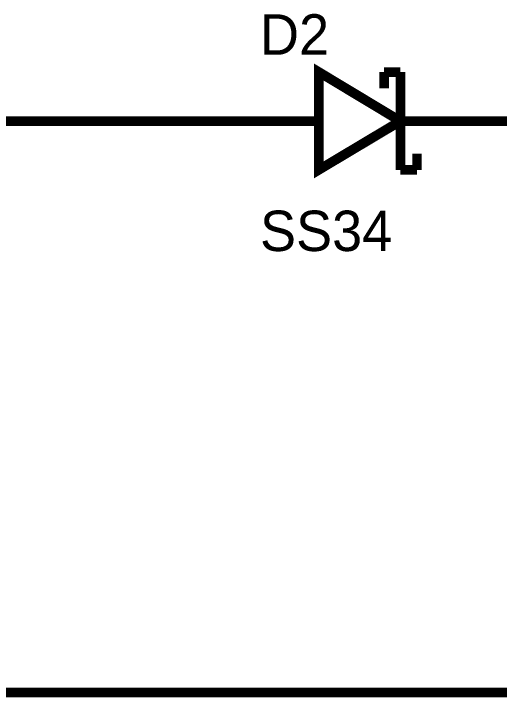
# Model space of a CAD drawing. Header units: inches. Extents: x 0 to 22.3, y 0 to 15.7.
# Drawn here: x 11.686 to 12.281, y 13.294 to 14.131 of the extents above; entities that cross this region are included whole.
import ezdxf

# ---------------------------------------------------------------- set-up
doc = ezdxf.new("R2010")
doc.units = ezdxf.units.IN
doc.header["$MEASUREMENT"] = 0
doc.layers.add('Sheet', color=255, linetype='Continuous')

msp = doc.modelspace()

# ---------------------------------------------------------------- linework, layer by layer
at = {"layer": 'Sheet'}
for points in [[(12.06016, 14.05928, 0.0118, 0.0118, 0), (12.06016, 13.9395, 0.0118, 0.0118, 0), (12.16006, 13.99917, 0.0118, 0.0118, 0), (12.06016, 14.05928, 0.0118, 0.0118, 0), (12.06016, 14.05928, 0.0118, 0.0118, 0)], [(12.06016, 14.05928, 0.0039, 0.0039, 0), (12.06016, 13.9395, 0.0039, 0.0039, 0), (12.16006, 13.99917, 0.0039, 0.0039, 0), (12.06016, 14.05928, 0.0039, 0.0039, 0), (12.06016, 14.05928, 0.0039, 0.0039, 0)]]:
    msp.add_lwpolyline(points, format="xyseb", close=True, dxfattribs=at)
for points in [[(12.16006, 14.05928, 0.0118, 0.0118, 0), (12.14017, 14.05928, 0.0118, 0.0118, 0)], [(12.14017, 14.05928, 0.0118, 0.0118, 0), (12.14017, 14.03939, 0.0118, 0.0118, 0)], [(12.16006, 14.05928, 0.0118, 0.0118, 0), (12.16006, 13.9395, 0.0118, 0.0118, 0)], [(11.6, 13.99917, 0.0118, 0.0118, 0), (11.90014, 13.99917, 0.0118, 0.0118, 0)], [(12.00004, 13.99917, 0.0118, 0.0118, 0), (11.90014, 13.99917, 0.0118, 0.0118, 0)], [(12.00004, 13.99917, 0.0118, 0.0118, 0), (12.06016, 13.99917, 0.0118, 0.0118, 0)], [(12.20029, 13.99917, 0.0118, 0.0118, 0), (12.16006, 13.99917, 0.0118, 0.0118, 0)], [(12.20029, 13.99917, 0.0118, 0.0118, 0), (12.30019, 13.99917, 0.0118, 0.0118, 0)], [(12.18039, 13.9395, 0.0118, 0.0118, 0), (12.18039, 13.95939, 0.0118, 0.0118, 0)], [(12.16006, 13.9395, 0.0118, 0.0118, 0), (12.18039, 13.9395, 0.0118, 0.0118, 0)], [(12.40009, 13.29947, 0.0118, 0.0118, 0), (11.40019, 13.29947, 0.0118, 0.0118, 0), (11.40019, 13.59915, 0.0118, 0.0118, 0), (11.25034, 13.59915, 0.0118, 0.0118, 0)]]:
    msp.add_lwpolyline(points, format="xyseb", dxfattribs=at)

# ---------------------------------------------------------------- texts
for s, p in [('D2', (11.98811, 14.0805)), ('SS34', (11.98811, 13.84005))]:
    msp.add_text(s, height=0.049505, dxfattribs=at).set_placement(p)

doc.saveas('drawing.dxf')
